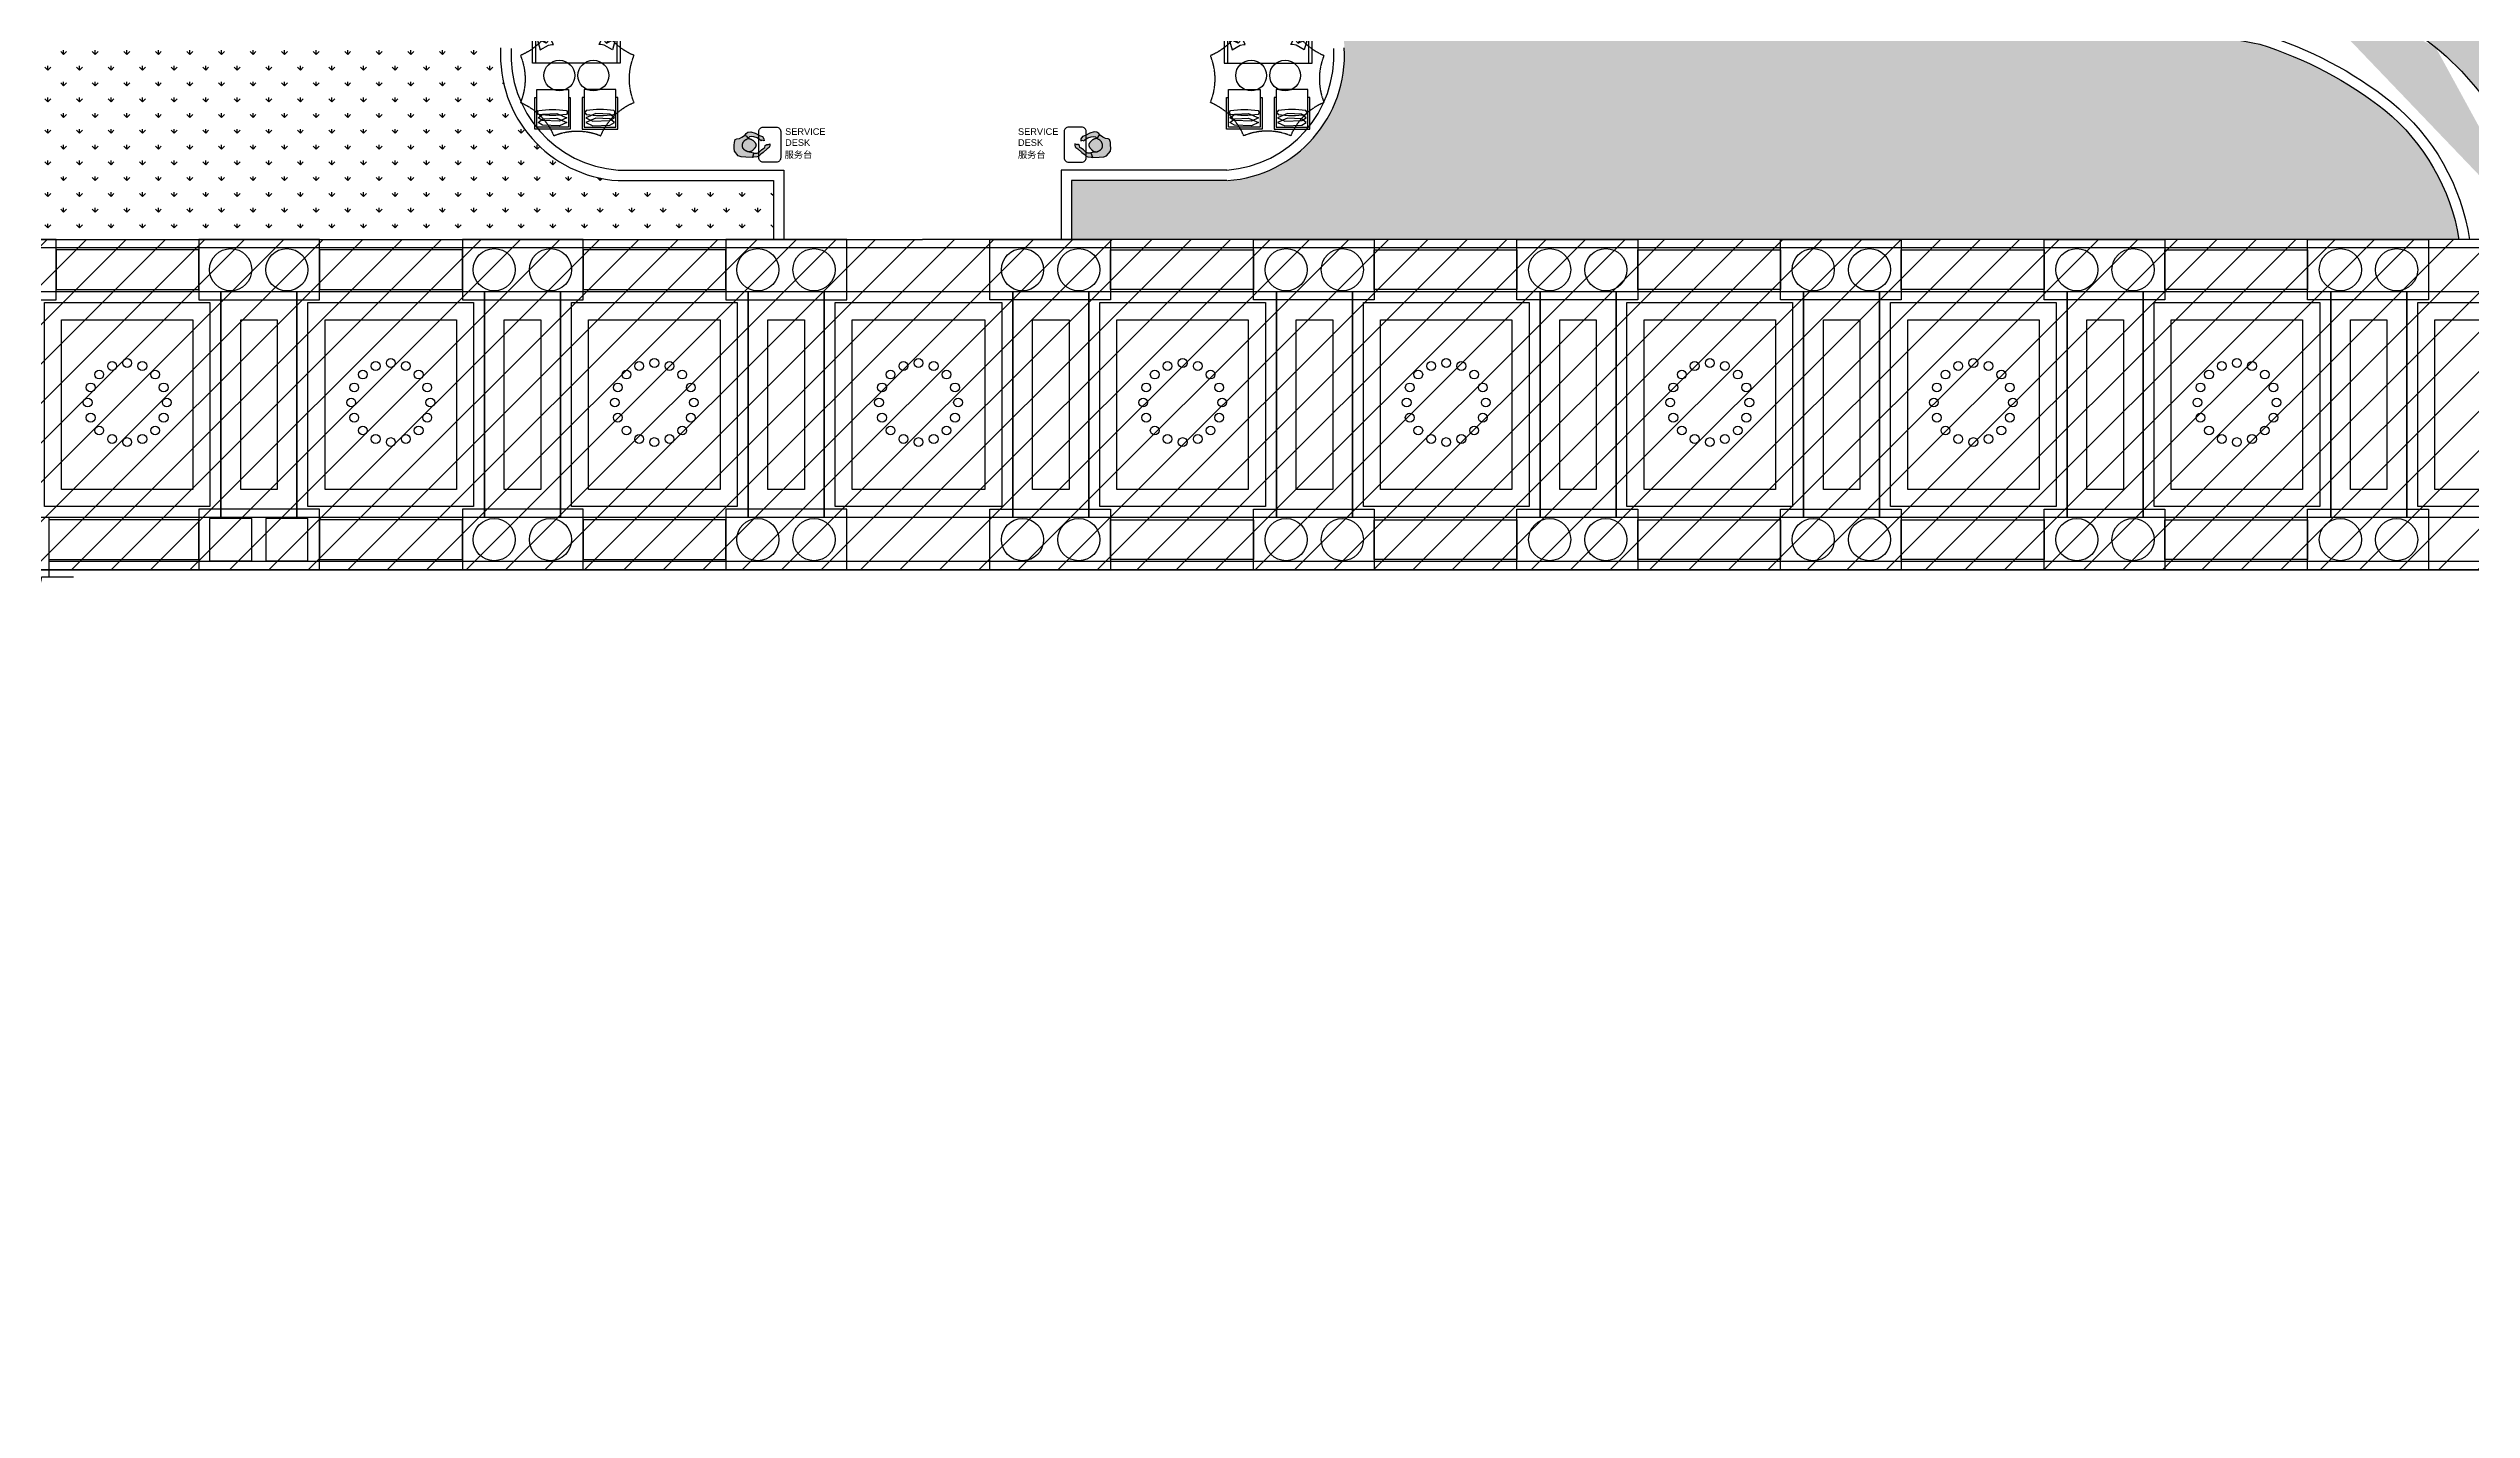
# Model space of a CAD drawing. Header units: millimetres. Extents: x -6033 to 120673, y -4970 to 90533.
# Drawn here: x 37479 to 92639, y -1770 to 29224 of the extents above; entities that cross this region are included whole.
import ezdxf
from ezdxf.enums import TextEntityAlignment as Align

# ---------------------------------------------------------------- set-up
doc = ezdxf.new("R2010")
doc.units = ezdxf.units.MM
doc.linetypes.add('I-AR$0$ACAD_ISO02W100', pattern=[15, 12, -3])
for name, color, linetype in [('I-AR$0$3-地面', 8, 'Continuous'), ('I-AR$0$9-填充', 8, 'Continuous'), ('I-AR$0$A-FURN-PRES', 5, 'Continuous'), ('I-AR$0$A-stairs', 2, 'Continuous'), ('I-AR$0$D-BASE-INTWALL', 1, 'Continuous'), ('I-AR$0$D-BASE-WALL', 4, 'Continuous'), ('I-AR$0$D-FURN', 1, 'Continuous'), ('I-AR$0$ID-TEXT-HEADING-3', 3, 'Continuous'), ('I-AR$0$I—平面—门', 1, 'Continuous'), ('I-AR$0$L-ELEV-MARK', 253, 'Continuous'), ('I-AR$0$P-平面活动家具', 1, 'Continuous'), ('I-CEILING$0$0-LIGHT-RC', 1, 'Continuous'), ('I-CEILING$0$2-天花', 5, 'Continuous'), ('I-CEILING$0$I-RCP-AIR', 64, 'Continuous'), ('I-CEILING$0$I-RCP-COVER', 10, 'Continuous'), ('天花', 7, 'Continuous')]:
    doc.layers.add(name, color=color, linetype=linetype)
doc.layers.add('I-AR$0$I-SCOPE', color=252, linetype='Continuous', lineweight=35)
doc.styles.add('I-AR$0$Arial', font='ARIALUNI.ttf')
doc.styles.add('I-CEILING$0$黑体', font='simhei.ttf', dxfattribs={"height": 600})
pattern_1 = [(90, (-273251.65, 190733.45), (-359.21024, 359.21024), [95.25, -623.1705]), (45, (-273251.65, 190733.45), (-359.21024, 359.21024), [95.25, -412.75]), (135, (-273251.65, 190733.45), (-359.21024, -359.21024), [95.25, -412.75])]

# ---------------------------------------------------------------- blocks, each defined once
blk = doc.blocks.new('I-AR$0$pool-sofa')
at = {"layer": 'I-AR$0$P-平面活动家具'}
for points in [[(7570, 29241), (9570, 29241), (9570, 30141), (7570, 30141)], [(7645, 29316), (9495, 29316), (9495, 30141), (7645, 30141)]]:
    blk.add_lwpolyline(points, close=True, dxfattribs=at)
at = {"layer": 'I-AR$0$P-平面活动家具', "ltscale": 0.05}
for points in [[(7833, 29444), (7778, 29459), (7713, 29458), (7658, 29462), (7645, 29480), (7749, 29834), (7934, 29727), (8014, 29714), (8051, 29716), (8001, 29614), (7982, 29571)], [(9306, 29444), (9362, 29459), (9427, 29458), (9481, 29462), (9495, 29480), (9390, 29834), (9205, 29727), (9126, 29714), (9089, 29716), (9138, 29614), (9157, 29571)], [(7884, 29686), (7760, 29625), (7714, 29592), (7747, 29527), (7918, 29360), (7975, 29316), (8048, 29361), (8080, 29422)], [(9255, 29686), (9379, 29625), (9425, 29592), (9392, 29527), (9221, 29360), (9164, 29316), (9091, 29361), (9059, 29422)]]:
    blk.add_lwpolyline(points, dxfattribs=at)
for points in [[(8020, 29363), (7989, 29324), (7879, 29483), (7734, 29592), (7826, 29620), (7867, 29653), (7884, 29686), (7953, 29609), (8010, 29532), (8117, 29444), (8087, 29427), (8048, 29402)], [(9119, 29363), (9150, 29324), (9260, 29483), (9405, 29592), (9313, 29620), (9272, 29653), (9255, 29686), (9186, 29609), (9129, 29532), (9023, 29444), (9052, 29427), (9091, 29402)]]:
    blk.add_lwpolyline(points, close=True, dxfattribs=at)
blk = doc.blocks.new('I-AR$0$pool-chair')
at = {"layer": 'I-AR$0$P-平面活动家具'}
blk.add_lwpolyline([(7583, 27375), (8383, 27375), (8383, 28325), (7583, 28325)], close=True, dxfattribs=at)
for points in [[(7583, 28125), (7533, 28125), (7533, 27325), (8433, 27325), (8433, 28125), (8383, 28125)], [(7621, 27611), (7803, 27527), (8233, 27546), (8346, 27611), (8225, 27702), (7875, 27719), (7621, 27611)], [(7621, 27492), (7803, 27408), (8233, 27427), (8346, 27492), (8225, 27583), (7875, 27599), (7621, 27492)]]:
    blk.add_lwpolyline(points, dxfattribs=at)
for centre, radius, start, end in [((7671, 27746), 62.5, 126.8699, 233.1301), ((7983, 25358), 2463, 81.82877, 98.17123), ((7983, 30133), 2463, 261.82877, 278.17123), ((8296, 27746), 62.5, 306.8699, 53.1301)]:
    blk.add_arc(centre, radius, start, end, dxfattribs=at)
blk = doc.blocks.new('I-AR$0$A$C5e96f56e')
at = {"layer": 'I-AR$0$L-ELEV-MARK', "color": 252, "linetype": 'I-AR$0$ACAD_ISO02W100'}
for centre, start, end in [((-990, 2390), 270, 315), ((990, 2390), 225, 270), ((-2390, 990), 315, 0), ((2390, 990), 180, 225), ((-2390, -990), 0, 45), ((2390, -990), 135, 180), ((-990, -2390), 45, 90), ((990, -2390), 90, 135)]:
    blk.add_arc(centre, 1400, start, end, dxfattribs=at)
blk = doc.blocks.new('I-AR$0$pers_PLAN-01')
h = blk.add_hatch(color=255)
h.paths.add_polyline_path([(0, 0), (-71, -5), (-134, -23), (-192, -38), (-254, -72), (-266, -111), (-256, -168), (-274, -231), (-299, -297), (-297, -302), (-285, -334), (-241, -351), (-217, -370), (-217, -368), (-217, -365), (-217, -361), (-217, -357), (-216, -353), (-215, -349), (-214, -345), (-213, -340), (-211, -335), (-210, -330), (-208, -325), (-207, -319), (-205, -313), (-203, -307), (-201, -301), (-198, -295), (-195, -288), (-192, -281), (-188, -274), (-183, -267), (-178, -259), (-172, -252), (-165, -245), (-158, -238), (-151, -232), (-143, -226), (-134, -220), (-125, -215), (-116, -211), (-106, -207), (-97, -204), (-87, -201), (-78, -199), (-68, -198), (-59, -198), (-51, -198), (-42, -199), (-34, -200), (-26, -202), (-19, -205), (-12, -208), (-5, -211), (2, -215), (8, -219), (14, -223), (20, -228), (26, -233), (31, -238), (37, -243), (42, -249), (47, -255), (52, -260), (57, -266), (62, -272), (66, -278), (70, -284), (74, -289), (77, -295), (80, -300), (82, -305), (84, -310), (85, -315), (87, -320), (87, -323), (133, -424), (217, -374), (226, -365), (191, -221), (161, -118), (124, -62)])
h.paths.add_polyline_path([(-204, -399), (-205, -396), (-207, -394), (-208, -392), (-209, -389), (-211, -387), (-212, -384), (-214, -381), (-215, -378), (-216, -375), (-217, -372), (-217, -368), (-217, -365), (-217, -361), (-217, -357), (-216, -353), (-215, -349), (-214, -345), (-213, -340), (-211, -335), (-210, -330), (-208, -325), (-207, -319), (-205, -313), (-203, -307), (-201, -301), (-198, -295), (-195, -288), (-192, -281), (-188, -274), (-183, -267), (-178, -259), (-172, -252), (-165, -245), (-158, -238), (-151, -232), (-143, -226), (-134, -220), (-125, -215), (-116, -211), (-106, -207), (-97, -204), (-87, -201), (-78, -199), (-68, -198), (-59, -198), (-51, -198), (-42, -199), (-34, -200), (-26, -202), (-19, -205), (-12, -208), (-5, -211), (2, -215), (8, -219), (14, -223), (20, -228), (26, -233), (31, -238), (37, -243), (42, -249), (47, -255), (52, -260), (57, -266), (62, -272), (66, -278), (70, -284), (74, -289), (77, -295), (80, -300), (82, -305), (84, -310), (85, -315), (87, -320), (87, -325), (88, -330), (88, -336), (88, -342), (87, -349), (86, -355), (85, -362), (84, -368), (83, -375), (81, -381), (79, -387), (77, -392), (75, -398), (73, -403), (70, -407), (67, -412), (64, -417), (60, -423), (56, -428), (52, -434), (47, -440), (42, -447), (37, -453), (32, -460), (26, -467), (20, -473), (14, -479), (9, -485), (3, -490), (-3, -495), (-10, -499), (-16, -502), (-23, -505), (-30, -507), (-37, -509), (-45, -509), (-53, -509), (-61, -508), (-70, -506), (-79, -503), (-87, -500), (-96, -497), (-105, -492), (-114, -488), (-122, -483), (-131, -477), (-139, -471), (-146, -466), (-154, -460), (-160, -454), (-166, -448), (-172, -442), (-177, -437), (-181, -432), (-185, -427), (-188, -422), (-191, -418), (-194, -414), (-196, -410), (-198, -407), (-200, -404), (-202, -401)])
h.paths.add_polyline_path([(-251, -403), (-226, -363), (-241, -351), (-285, -334), (-297, -302), (-334, -343), (-360, -389), (-350, -454), (-301, -542), (-232, -627), (-192, -693), (-138, -713), (-86, -709), (-119, -660), (-102, -644), (-141, -615), (-191, -567), (-227, -496), (-247, -442)])
h.paths.add_polyline_path([(135, -423), (155, -494), (136, -545), (98, -608), (75, -667), (61, -696), (21, -711), (6, -749), (4, -767), (15, -770), (3, -825), (31, -818), (66, -803), (85, -785), (105, -734), (164, -630), (194, -568), (226, -515), (233, -477), (228, -399), (222, -370), (217, -374)])
for points in [[(87, -323), (133, -424), (217, -374), (226, -365), (191, -221), (161, -118), (124, -62), (0, 0), (-71, -5), (-134, -23), (-192, -38), (-254, -72), (-266, -111), (-256, -168), (-274, -231), (-299, -297), (-285, -334), (-241, -351), (-217, -370)], [(226, -365), (191, -221), (161, -118), (124, -62), (0, 0), (-71, -5), (-134, -23), (-192, -38), (-254, -72), (-266, -111), (-256, -168), (-274, -231), (-299, -297), (-297, -302)], [(-297, -302), (-334, -343), (-360, -389), (-350, -454), (-301, -542), (-232, -627), (-192, -693), (-138, -713), (-86, -709), (-119, -660), (-102, -644), (-141, -615), (-191, -567), (-227, -496), (-247, -442), (-251, -403), (-226, -363)], [(135, -423), (155, -494), (136, -545), (98, -608), (75, -667), (61, -696), (21, -711), (6, -749), (4, -767), (15, -770), (3, -825), (31, -818), (66, -803), (85, -785), (105, -734), (164, -630), (194, -568), (226, -515), (233, -477), (228, -399), (222, -370)]]:
    blk.add_lwpolyline(points)
blk.add_lwpolyline([(-209, -389), (-208, -392), (-207, -394), (-205, -396), (-204, -399), (-202, -401), (-200, -404), (-198, -407), (-196, -410), (-194, -414), (-191, -418), (-188, -422), (-185, -427), (-181, -432), (-177, -437), (-172, -442), (-166, -448), (-160, -454), (-154, -460), (-146, -466), (-139, -471), (-131, -477), (-122, -483), (-114, -488), (-105, -492), (-96, -497), (-87, -500), (-79, -503), (-70, -506), (-61, -508), (-53, -509), (-45, -509), (-37, -509), (-30, -507), (-23, -505), (-16, -502), (-10, -499), (-3, -495), (3, -490), (9, -485), (14, -479), (20, -473), (26, -467), (32, -460), (37, -453), (42, -447), (47, -440), (52, -434), (56, -428), (60, -423), (64, -417), (67, -412), (70, -407), (73, -403), (75, -398), (77, -392), (79, -387), (81, -381), (83, -375), (84, -368), (85, -362), (86, -355), (87, -349), (88, -342), (88, -336), (88, -330), (87, -325), (87, -320), (85, -315), (84, -310), (82, -305), (80, -300), (77, -295), (74, -289), (70, -284), (66, -278), (62, -272), (57, -266), (52, -260), (47, -255), (42, -249), (37, -243), (31, -238), (26, -233), (20, -228), (14, -223), (8, -219), (2, -215), (-5, -211), (-12, -208), (-19, -205), (-26, -202), (-34, -200), (-42, -199), (-51, -198), (-59, -198), (-68, -198), (-78, -199), (-87, -201), (-97, -204), (-106, -207), (-116, -211), (-125, -215), (-134, -220), (-143, -226), (-151, -232), (-158, -238), (-165, -245), (-172, -252), (-178, -259), (-183, -267), (-188, -274), (-192, -281), (-195, -288), (-198, -295), (-201, -301), (-203, -307), (-205, -313), (-207, -319), (-208, -325), (-210, -330), (-211, -335), (-213, -340), (-214, -345), (-215, -349), (-216, -353), (-217, -357), (-217, -361), (-217, -365), (-217, -368), (-217, -372), (-216, -375), (-215, -378), (-214, -381), (-212, -384), (-211, -387)], close=True)
blk = doc.blocks.new('I-AR')
at = {"layer": 'I-AR$0$9-填充'}
h = blk.add_hatch(dxfattribs=at)
h.set_pattern_fill('GRASS', color=256, scale=20)
h.set_pattern_definition(pattern_1)
edge = h.paths.add_edge_path()
edge.add_arc((48075, 57886), 7531, 93.312, 119.5511, ccw=False)
edge.add_line((47640, 65404), (47640, 65940))
edge.add_line((47640, 65940), (18790, 65940))
edge.add_line((18790, 65940), (18790, 24876))
edge.add_line((18790, 24876), (26544, 24876))
edge.add_arc((32984, 26170), 6568, 129.3416, 191.3597, ccw=False)
edge.add_arc((31476, 28327), 3950, 104.593, 132.2596, ccw=False)
edge.add_arc((30055, 34280), 2173, 281.2942, 313.0473)
edge.add_arc((30427, 33687), 1493, 318.1658, 361.2613)
edge.add_arc((32240, 38300), 4591, 217.9677, 265.9916, ccw=False)
edge.add_arc((31872, 37779), 3985, 125.1836, 215.3096, ccw=False)
edge.add_arc((29026, 42304), 1382, 293.4799, 340.2301)
edge.add_arc((26868, 41846), 3458, 359.8456, 389.7659)
edge.add_arc((24755, 40495), 5964, 30.9504, 59.6911)
edge.add_arc((32772, 54546), 10214, 222.3579, 240.6423, ccw=False)
edge.add_arc((30296, 51890), 6601, 133.7572, 219.7996, ccw=False)
edge.add_arc((30091, 52466), 6048, 83.9821, 136.1268, ccw=False)
edge.add_arc((30375, 52143), 6348, 36.7317, 86.8446, ccw=False)
edge.add_arc((30068, 51783), 6810, 6.5576, 37.6135, ccw=False)
edge.add_arc((41499, 52752), 4669, 182.3505, 202.5853)
edge.add_arc((42129, 53742), 5671, 209.3907, 246.7482)
edge.add_arc((42155, 52652), 4702, 241.2015, 275.2104)
edge.add_arc((41515, 55945), 8047, 277.619, 295.6926)
edge.add_arc((47570, 51841), 4061, 180.3254, 230.8069, ccw=False)
edge.add_line((43510, 51818), (43510, 53394))
edge.add_arc((48076, 58633), 6950, 186.4908, 228.918, ccw=False)
edge.add_arc((47832, 58690), 6714, 121.1335, 187.2153, ccw=False)
h = blk.add_hatch(dxfattribs=at)
h.set_pattern_fill('GRASS', color=256, scale=20)
h.set_pattern_definition(pattern_1)
edge = h.paths.add_edge_path()
edge.add_line((96200, 65940), (67080, 65940))
edge.add_line((67080, 65940), (67099, 65404))
edge.add_arc((66801, 58351), 7060, 59.5558, 87.581, ccw=False)
edge.add_arc((66906, 58690), 6714, -7.2153, 58.8665, ccw=False)
edge.add_arc((66662, 58633), 6950, 311.2034, 353.5092, ccw=False)
edge.add_line((71240, 53404), (71240, 51864))
edge.add_arc((67179, 51841), 4061, -50.8069, 0.3254, ccw=False)
edge.add_arc((73234, 55945), 8047, 244.3074, 262.381)
edge.add_arc((72594, 52652), 4702, 264.7896, 298.7985)
edge.add_arc((72621, 53742), 5671, 293.2518, 330.6093)
edge.add_arc((73251, 52752), 4669, 337.4147, 357.6495)
edge.add_arc((84682, 51783), 6810, 142.3865, 173.4424, ccw=False)
edge.add_arc((84374, 52143), 6348, 93.1554, 143.2683, ccw=False)
edge.add_arc((84659, 52466), 6048, 43.8732, 96.0179, ccw=False)
edge.add_arc((84453, 51890), 6601, -39.7996, 46.2428, ccw=False)
edge.add_arc((81978, 54546), 10214, 299.3577, 317.6421, ccw=False)
edge.add_arc((89995, 40495), 5964, 120.3089, 149.0496)
edge.add_arc((87881, 41846), 3458, 150.2341, 180.1544)
edge.add_arc((85724, 42304), 1382, 199.7699, 246.5201)
edge.add_arc((82877, 37779), 3985, -35.3096, 54.8164, ccw=False)
edge.add_arc((80299, 40761), 7869, 301.8734, 317.8081, ccw=False)
edge.add_arc((84639, 33542), 567, 108.97, 192.3597)
edge.add_arc((84832, 33584), 765, 192.3597, 228.2217)
edge.add_arc((87825, 35942), 4566, 219.8972, 247.6208)
edge.add_arc((89768, 40705), 9710, 247.7173, 260.9368)
edge.add_arc((85124, 20762), 10812, 51.7183, 73.2543, ccw=False)
edge.add_arc((87588, 24099), 6668, 6.6977, 50.5793, ccw=False)
edge.add_line((94211, 24876), (96200, 24876))
edge.add_line((96200, 24876), (96200, 65940))
h.paths.add_polyline_path([(79188, 58195), (76734, 58362), (76901, 60816), (79356, 60649)], flags=16)
h.paths.add_polyline_path([(78974, 58440), (76979, 58576), (77115, 60571), (79111, 60435)], flags=0)
h = blk.add_hatch(dxfattribs=at)
h.set_pattern_fill('GRASS', color=256, scale=20)
h.set_pattern_definition(pattern_1)
h.paths.add_polyline_path([(47864, 31926), (42698, 31927), (42699, 35442), (35454, 35442, -0.166834), (33962, 34047, -0.122176), (32911, 31421, -0.171395), (31167, 30443, 0.102459), (30089, 29830, 0.30483), (28397, 24876), (53981, 24876), (53981, 26214), (50439, 26214, -0.410533), (47772, 29235)])
h = blk.add_hatch(dxfattribs=at)
h.set_pattern_fill('GRASS', color=256, scale=20)
h.set_pattern_definition(pattern_1)
h.paths.add_polyline_path([(82971, 31762, -0.069741), (81906, 33506, -0.208209), (79302, 35442), (72051, 35442), (72051, 31927), (66886, 31926), (66978, 29235, -0.410533), (64311, 26214), (60769, 26214), (60769, 24876), (92353, 24876, 0.181281), (90667, 27817, 0.090555), (87816, 29321, -0.05404), (85422, 30004, -0.119417)])
at = {"layer": 'I-AR$0$I-SCOPE'}
h = blk.add_hatch(dxfattribs=at)
h.set_pattern_fill('ANSI31', color=256, scale=200)
h.paths.add_polyline_path([(63300, 72640), (66630, 72640), (66630, 70889), (90600, 70890), (90600, 66390), (96650, 66390), (96650, 24876), (18340, 24876), (18340, 66390), (48090, 66390), (48090, 72640), (51400, 72640), (51400, 72650), (52870, 72650), (52870, 72640), (55240, 72640), (55240, 72790), (59460, 72790), (59460, 72640), (61830, 72640), (61830, 72650), (63300, 72650)], flags=16)
h.paths.add_polyline_path([(7330, 0), (7330, -1770), (11180, -1770), (11180, 0), (18450, 0), (18450, 2900), (27550, 2900), (27550, 18090), (37037, 18090), (37037, 17350), (96200, 17350), (96200, 18120), (114640, 18120), (114640, 84500), (0, 84500), (0, 0)])
at = {"layer": 'I-AR$0$3-地面'}
blk.add_lwpolyline([(82078, 33714, 0.073963), (83155, 31917, 0.117812), (85479, 30240, 0.055206), (87873, 29555, -0.091087), (90818, 28004, -0.183434), (92596, 24876, -0.183434)], format="xyb", dxfattribs=at)
at = {"layer": 'I-AR$0$3-地面', "color": 3}
for points in [[(84454, 34078, 0.380812), (84085, 33420, 0.157767), (84322, 33014, 0.121561), (86087, 31720, 0.057745), (88239, 31116, -0.094246), (91822, 29250, -0.193844), (94211, 24876, 0.51105)], [(81906, 33506, 0.069741), (82971, 31762, 0.117933), (85388, 30018, 0.054854), (87816, 29321, -0.090555), (90667, 27817, -0.181281), (92353, 24876, -0.181281)]]:
    blk.add_lwpolyline(points, format="xyb", dxfattribs=at)
at = {"layer": 'I-AR$0$3-地面'}
for points in [[(50447, 26454), (54221, 26454), (54221, 24876)], [(64303, 26454), (60529, 26454), (60529, 24876)]]:
    blk.add_lwpolyline(points, dxfattribs=at)
at = {"layer": 'I-AR$0$3-地面', "color": 3}
for points in [[(50447, 26214), (53981, 26214), (53981, 24876)], [(64303, 26214), (60769, 26214), (60769, 24876)]]:
    blk.add_lwpolyline(points, dxfattribs=at)
for centre, radius, start, end in [((50634, 29074), 2866, 176.7365, 266.2657), ((64115, 29075), 2867, 274.0962, 3.2555)]:
    blk.add_arc(centre, radius, start, end, dxfattribs=at)
at = {"layer": 'I-AR$0$3-地面'}
for centre, start, end in [((50635, 29075), 176.7445, 265.9038), ((64115, 29075), 274.0962, 3.2555)]:
    blk.add_arc(centre, 2627, start, end, dxfattribs=at)
at = {"layer": 'I-AR$0$A-stairs'}
for p, q in [((19376, 24876), (57375, 24876)), ((95614, 24876), (57375, 24876)), ((95390, 17350), (37487, 17350))]:
    blk.add_line(p, q, dxfattribs=at)
at = {"layer": 'I-AR$0$D-BASE-INTWALL'}
for points in [[(37651, 24876), (34901, 24876), (34901, 23496), (37651, 23496)], [(43651, 24876), (40901, 24876), (40901, 23496), (43651, 23496)], [(49651, 24876), (46901, 24876), (46901, 23496), (49651, 23496)], [(55651, 24876), (52901, 24876), (52901, 23496), (55651, 23496)], [(58908, 24876), (61658, 24876), (61658, 23496), (58908, 23496)], [(64908, 24876), (67658, 24876), (67658, 23496), (64908, 23496)], [(70908, 24876), (73658, 24876), (73658, 23496), (70908, 23496)], [(76908, 24876), (79658, 24876), (79658, 23496), (76908, 23496)], [(82908, 24876), (85658, 24876), (85658, 23496), (82908, 23496)], [(88908, 24876), (91658, 24876), (91658, 23496), (88908, 23496)], [(40901, 24636), (37651, 24636), (37651, 23736), (40901, 23736)], [(46901, 24636), (43651, 24636), (43651, 23736), (46901, 23736)], [(52901, 24636), (49651, 24636), (49651, 23736), (52901, 23736)], [(61658, 24636), (64908, 24636), (64908, 23736), (61658, 23736)], [(67658, 24636), (70908, 24636), (70908, 23736), (67658, 23736)], [(73658, 24636), (76908, 24636), (76908, 23736), (73658, 23736)], [(79658, 24636), (82908, 24636), (82908, 23736), (79658, 23736)], [(85658, 24636), (88908, 24636), (88908, 23736), (85658, 23736)], [(40901, 18490), (37487, 18490), (37487, 17590), (40901, 17590)], [(43651, 18730), (40901, 18730), (40901, 17350), (43651, 17350)], [(46901, 18490), (43651, 18490), (43651, 17590), (46901, 17590)], [(49651, 18730), (46901, 18730), (46901, 17350), (49651, 17350)], [(52901, 18490), (49651, 18490), (49651, 17590), (52901, 17590)], [(55651, 18730), (52901, 18730), (52901, 17350), (55651, 17350)], [(58908, 18730), (61658, 18730), (61658, 17350), (58908, 17350)], [(61658, 18490), (64908, 18490), (64908, 17590), (61658, 17590)], [(64908, 18730), (67658, 18730), (67658, 17350), (64908, 17350)], [(67658, 18490), (70908, 18490), (70908, 17590), (67658, 17590)], [(70908, 18730), (73658, 18730), (73658, 17350), (70908, 17350)], [(73658, 18490), (76908, 18490), (76908, 17590), (73658, 17590)], [(76908, 18730), (79658, 18730), (79658, 17350), (76908, 17350)], [(79658, 18490), (82908, 18490), (82908, 17590), (79658, 17590)], [(82908, 18730), (85658, 18730), (85658, 17350), (82908, 17350)], [(85658, 18490), (88908, 18490), (88908, 17590), (85658, 17590)], [(88908, 18730), (91658, 18730), (91658, 17350), (88908, 17350)]]:
    blk.add_lwpolyline(points, close=True, dxfattribs=at)
at = {"layer": 'I-AR$0$D-BASE-WALL'}
for q in [(18790, 18540), (37487, 17194)]:
    blk.add_line((37487, 18540), q, dxfattribs=at)
for points in [[(41146, 17560), (42106, 17560), (42106, 18520), (41146, 18520)], [(42426, 17560), (43386, 17560), (43386, 18520), (42426, 18520)]]:
    blk.add_lwpolyline(points, close=True, dxfattribs=at)
for centre in [(41626, 24186), (42906, 24186), (47626, 24186), (48906, 24186), (53626, 24186), (54906, 24186), (59653, 24186), (60933, 24186), (65653, 24186), (66933, 24186), (71653, 24186), (72933, 24186), (77653, 24186), (78933, 24186), (83653, 24186), (84933, 24186), (89653, 24186), (90933, 24186), (47626, 18040), (48906, 18040), (53626, 18040), (54906, 18040), (59653, 18040), (60933, 18040), (65653, 18040), (66933, 18040), (71653, 18040), (72933, 18040), (77653, 18040), (78933, 18040), (83653, 18040), (84933, 18040), (89653, 18040), (90933, 18040)]:
    blk.add_circle(centre, 480, dxfattribs=at)
at = {"layer": 'I-AR$0$D-FURN'}
for points in [[(53648, 26734), (53648, 27334, -0.414214), (53748, 27434), (54048, 27434, -0.414214), (54148, 27334), (54148, 26734, -0.414214), (54048, 26634), (53748, 26634, -0.414214)], [(61102, 26734), (61102, 27334, 0.414214), (61002, 27434), (60702, 27434, 0.414214), (60602, 27334), (60602, 26734, 0.414214), (60702, 26634), (61002, 26634, 0.414214)]]:
    blk.add_lwpolyline(points, format="xyb", close=True, dxfattribs=at)
at = {"layer": 'I-AR$0$I-SCOPE'}
blk.add_lwpolyline([(7330, 0), (7330, -1770), (11180, -1770), (11180, 0), (18450, 0), (18450, 2900), (27550, 2900), (27550, 18090), (37037, 18090), (37037, 17350), (96200, 17350), (96200, 18120), (114640, 18120), (114640, 84500), (0, 84500), (0, 0)], close=True, dxfattribs=at)
at = {"layer": 'I-AR$0$I—平面—门'}
blk.add_lwpolyline([(36476, 17194), (37219, 17194), (37271, 17435), (37280, 16973), (37329, 17194), (38049, 17194)], dxfattribs=at)
at = {"layer": 'I-AR$0$P-平面活动家具'}
for centre in [(49108, 28607), (49882, 28607), (64857, 28607), (65630, 28607)]:
    blk.add_circle(centre, 350, dxfattribs=at)
at = {"layer": 'I-AR$0$A-FURN-PRES', "xscale": -1, "rotation": 101.9101716330717}
blk.add_blockref('I-AR$0$pers_PLAN-01', (53096, 26886), dxfattribs=at)
at = {"layer": 'I-AR$0$A-FURN-PRES', "rotation": 258.0898283669284}
blk.add_blockref('I-AR$0$pers_PLAN-01', (61653, 26886), dxfattribs=at)
at = {"layer": 'I-AR$0$L-ELEV-MARK', "xscale": -1, "rotation": 22.50000000000935}
blk.add_blockref('I-AR$0$A$C5e96f56e', (49516, 28529), dxfattribs=at)
at = {"layer": 'I-AR$0$L-ELEV-MARK', "rotation": 337.4999999999907}
blk.add_blockref('I-AR$0$A$C5e96f56e', (65223, 28529), dxfattribs=at)
at = {"layer": 'I-AR$0$P-平面活动家具', "xscale": -1, "rotation": 180}
blk.add_blockref('I-AR$0$pool-sofa', (40925, 59027), dxfattribs=at)
at = {"layer": 'I-AR$0$P-平面活动家具', "rotation": 180}
blk.add_blockref('I-AR$0$pool-sofa', (73813, 59027), dxfattribs=at)
at = {"layer": 'I-AR$0$P-平面活动家具', "yscale": 0.8999999999999998, "zscale": 0.8999999999999998}
for p, xscale in [((56138, 2794), -0.8999999999999998), ((42852, 2794), 0.8999999999999998), ((71887, 2794), -0.8999999999999998), ((58600, 2794), 0.8999999999999998)]:
    blk.add_blockref('I-AR$0$pool-chair', p, dxfattribs=dict(at, xscale=xscale))
at = {"layer": 'I-AR$0$ID-TEXT-HEADING-3', "style": 'I-AR$0$Arial'}
for s, p in [('SERVICE', (54248, 27256)), ('DESK', (54248, 27006)), ('SERVICE', (59549, 27256)), ('DESK', (59549, 27006)), ('服务台', (54236, 26730)), ('服务台', (59548, 26730))]:
    blk.add_text(s, height=150, dxfattribs=at).set_placement(p)
blk = doc.blocks.new('I-CEILING$0$deng1')
at = {"layer": 'I-CEILING$0$0-LIGHT-RC'}
for centre in [(-344, -69), (0, 0), (344, -69), (-831, -556), (-636, -264), (636, -264), (831, -556), (-900, -900), (900, -900), (-831, -1244), (-636, -1536), (-344, -1731), (344, -1731), (636, -1536), (831, -1244), (0, -1800)]:
    blk.add_circle(centre, 100, dxfattribs=at)
blk = doc.blocks.new('I-CEILING$0$K_1229142899')
at = {"layer": 'I-CEILING$0$I-RCP-COVER', "color": 8}
for p, q in [((38485, -59834), (-37685, -59834)), ((38485, -66980), (-19608, -66980))]:
    blk.add_line(p, q, dxfattribs=at)
for points in [[(-19959, -60834), (-15689, -60834), (-15689, -65980), (-19959, -65980)], [(-19709, -61084), (-15939, -61084), (-15939, -65730), (-19709, -65730)], [(-15689, -60834), (-13959, -60834), (-13959, -65980), (-15689, -65980)], [(-13959, -60834), (-9689, -60834), (-9689, -65980), (-13959, -65980)], [(-13709, -61084), (-9939, -61084), (-9939, -65730), (-13709, -65730)], [(-9689, -60834), (-7959, -60834), (-7959, -65980), (-9689, -65980)], [(-7959, -60834), (-3689, -60834), (-3689, -65980), (-7959, -65980)], [(-7709, -61084), (-3939, -61084), (-3939, -65730), (-7709, -65730)], [(-3689, -60834), (-1959, -60834), (-1959, -65980), (-3689, -65980)], [(-1959, -60834), (2338, -60834), (2338, -65980), (-1959, -65980)], [(-1709, -61084), (2088, -61084), (2088, -65730), (-1709, -65730)], [(2338, -60834), (4068, -60834), (4068, -65980), (2338, -65980)], [(4068, -60834), (8338, -60834), (8338, -65980), (4068, -65980)], [(4318, -61084), (8088, -61084), (8088, -65730), (4318, -65730)], [(8338, -60834), (10068, -60834), (10068, -65980), (8338, -65980)], [(10068, -60834), (14338, -60834), (14338, -65980), (10068, -65980)], [(10318, -61084), (14088, -61084), (14088, -65730), (10318, -65730)], [(14338, -60834), (16068, -60834), (16068, -65980), (14338, -65980)], [(16068, -60834), (20338, -60834), (20338, -65980), (16068, -65980)], [(16318, -61084), (20088, -61084), (20088, -65730), (16318, -65730)], [(20338, -60834), (22068, -60834), (22068, -65980), (20338, -65980)], [(22068, -60834), (26338, -60834), (26338, -65980), (22068, -65980)], [(22318, -61084), (26088, -61084), (26088, -65730), (22318, -65730)], [(26338, -60834), (28068, -60834), (28068, -65980), (26338, -65980)], [(28068, -60834), (32338, -60834), (32338, -65980), (28068, -65980)], [(28318, -61084), (32088, -61084), (32088, -65730), (28318, -65730)], [(32338, -60834), (34068, -60834), (34068, -65980), (32338, -65980)], [(34068, -60834), (39105, -60834), (39105, -65980), (34068, -65980)], [(34318, -61084), (38855, -61084), (38855, -65730), (34318, -65730)], [(-19319, -61474), (-16329, -61474), (-16329, -65340), (-19319, -65340)], [(-15239, -61474), (-14409, -61474), (-14409, -65340), (-15239, -65340)], [(-13319, -61474), (-10329, -61474), (-10329, -65340), (-13319, -65340)], [(-9239, -61474), (-8409, -61474), (-8409, -65340), (-9239, -65340)], [(-7319, -61474), (-4329, -61474), (-4329, -65340), (-7319, -65340)], [(-3239, -61474), (-2409, -61474), (-2409, -65340), (-3239, -65340)], [(-1319, -61474), (1698, -61474), (1698, -65340), (-1319, -65340)], [(2788, -61474), (3618, -61474), (3618, -65340), (2788, -65340)], [(4708, -61474), (7698, -61474), (7698, -65340), (4708, -65340)], [(8788, -61474), (9618, -61474), (9618, -65340), (8788, -65340)], [(10708, -61474), (13698, -61474), (13698, -65340), (10708, -65340)], [(14788, -61474), (15618, -61474), (15618, -65340), (14788, -65340)], [(16708, -61474), (19698, -61474), (19698, -65340), (16708, -65340)], [(20788, -61474), (21618, -61474), (21618, -65340), (20788, -65340)], [(22708, -61474), (25698, -61474), (25698, -65340), (22708, -65340)], [(26788, -61474), (27618, -61474), (27618, -65340), (26788, -65340)], [(28708, -61474), (31698, -61474), (31698, -65340), (28708, -65340)], [(32788, -61474), (33618, -61474), (33618, -65340), (32788, -65340)], [(34708, -61474), (38465, -61474), (38465, -65340), (34708, -65340)]]:
    blk.add_lwpolyline(points, close=True, dxfattribs=at)
at = {"layer": 'I-CEILING$0$2-天花', "color": 8}
for p in [(-17824, -62459), (-11824, -62459), (-5824, -62459), (190, -62459), (6203, -62459), (12203, -62459), (18203, -62459), (24203, -62459), (30203, -62459)]:
    blk.add_blockref('I-CEILING$0$deng1', p, dxfattribs=at)
blk = doc.blocks.new('I-CEILING')
at = {"layer": 'I-CEILING$0$I-RCP-COVER'}
blk.add_blockref('I-CEILING$0$K_1229142899', (57095, 84520), dxfattribs=at)
at = {"layer": 'I-CEILING$0$I-RCP-AIR', "style": 'I-CEILING$0$黑体'}
for tag, p in [('R', (61966, 71749)), ('R', (61966, 66925)), ('R', (51736, 63925)), ('R', (62976, 63925)), ('S', (56434, 63065))]:
    blk.add_attdef(tag, text='', height=100, dxfattribs=at).set_placement(p, align=Align.MIDDLE_CENTER)

msp = doc.modelspace()

# ---------------------------------------------------------------- block references
msp.add_blockref('I-AR', (0, 0))

# ---------------------------------------------------------------- next in the draw order: block references
at = {"layer": '天花'}
msp.add_blockref('I-CEILING', (0, 0), dxfattribs=at)

doc.saveas('drawing.dxf')
